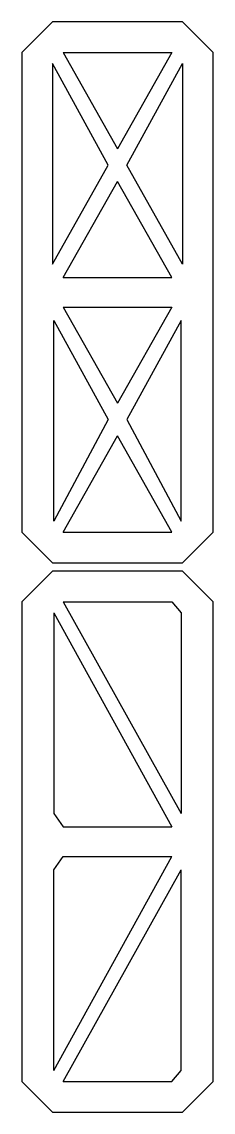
# Model space of a CAD drawing. Extents: x -12 to 13, y -107 to 35.
import ezdxf

# ---------------------------------------------------------------- set-up
doc = ezdxf.new("R2010")
doc.units = 0
doc.layers.get('0').update_dxf_attribs({"linetype": 'continuous'})

# ---------------------------------------------------------------- blocks, each defined once
blk = doc.blocks.new('BODY')
at = {"color": 0}
for p, q in [((-12.5, 31.21), (-8.5, 35.21)), ((8.5, 35.21), (-8.5, 35.21)), ((12.5, 31.21), (8.5, 35.21)), ((-12.5, 31.21), (-12.5, -31.21)), ((-7.09, 31.21), (7.09, 31.21)), ((-7.09, 31.21), (0, 18.69)), ((7.09, 31.21), (0, 18.69)), ((12.5, -31.21), (12.5, 31.21)), ((-8.5, 29.8), (-8.5, 3.68)), ((-1.21, 16.56), (-8.5, 29.8)), ((1.21, 16.56), (8.5, 29.8)), ((8.5, 29.8), (8.5, 3.68)), ((-8.5, 3.68), (-1.21, 16.56)), ((8.5, 3.68), (1.21, 16.56)), ((-7.09, 1.92), (0, 14.43)), ((7.09, 1.92), (0, 14.43)), ((-7.09, 1.92), (7.09, 1.92)), ((-7.09, -1.92), (7.09, -1.92)), ((-7.09, -1.92), (0, -14.43)), ((7.09, -1.92), (0, -14.43)), ((-8.3, -29.8), (-8.3, -3.68)), ((-8.3, -3.68), (-1.21, -16.56)), ((8.3, -3.68), (1.21, -16.56)), ((8.3, -29.8), (8.3, -3.68)), ((-1.21, -16.56), (-8.3, -29.8)), ((1.21, -16.56), (8.3, -29.8)), ((-7.09, -31.21), (0, -18.69)), ((7.09, -31.21), (0, -18.69)), ((-8.5, -35.21), (-12.5, -31.21)), ((-7.09, -31.21), (7.09, -31.21)), ((8.5, -35.21), (12.5, -31.21)), ((-8.5, -35.21), (8.5, -35.21))]:
    blk.add_line(p, q, dxfattribs=at)
blk = doc.blocks.new('BODY004')
at = {"color": 0}
for p, q in [((-12.5, -40.29), (-8.5, -36.29)), ((8.5, -36.29), (-8.5, -36.29)), ((12.5, -40.29), (8.5, -36.29)), ((-12.5, -40.29), (-12.5, -102.71)), ((-7.09, -40.29), (8.3, -67.82)), ((-7.09, -40.29), (7.09, -40.29)), ((7.09, -40.29), (8.3, -41.7)), ((12.5, -102.71), (12.5, -40.29)), ((-8.3, -41.7), (-8.3, -67.82)), ((-8.3, -41.7), (7.09, -69.58)), ((8.3, -41.7), (8.3, -67.82)), ((-8.3, -67.82), (-7.09, -69.58)), ((-7.09, -69.58), (7.09, -69.58)), ((-8.3, -101.3), (7.09, -73.42)), ((-8.3, -75.18), (-7.09, -73.42)), ((-7.09, -73.42), (7.09, -73.42)), ((-8.3, -101.3), (-8.3, -75.18)), ((-7.09, -102.71), (8.3, -75.18)), ((8.3, -101.3), (8.3, -75.18)), ((7.09, -102.71), (8.3, -101.3)), ((-8.5, -106.71), (-12.5, -102.71)), ((-7.09, -102.71), (7.09, -102.71)), ((8.5, -106.71), (12.5, -102.71)), ((-8.5, -106.71), (8.5, -106.71))]:
    blk.add_line(p, q, dxfattribs=at)

msp = doc.modelspace()

# ---------------------------------------------------------------- block references
at = {"color": 0}
for name in ['BODY', 'BODY004']:
    msp.add_blockref(name, (0, 0), dxfattribs=at)

doc.saveas('drawing.dxf')
